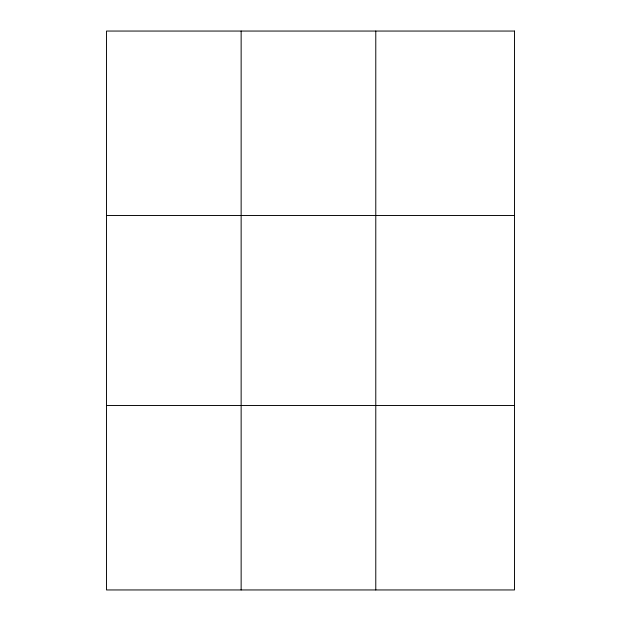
<?xml version="1.0" encoding="UTF-8"?>
<svg xmlns="http://www.w3.org/2000/svg" width="621" height="621" viewBox="0 0 621 621"><rect width="100%" height="100%" fill="white"/><g stroke="black" fill="none" stroke-linecap="round" stroke-linejoin="round"><path stroke-width="0.93" d="M241.142 31.05L241.142 589.95M375.783 31.05L375.783 589.95M106.501 215.487L514.498 215.487M106.501 405.513L514.498 405.513M514.498 31.05L514.498 589.95L106.501 589.95L106.501 31.05L514.498 31.05"/></g></svg>
